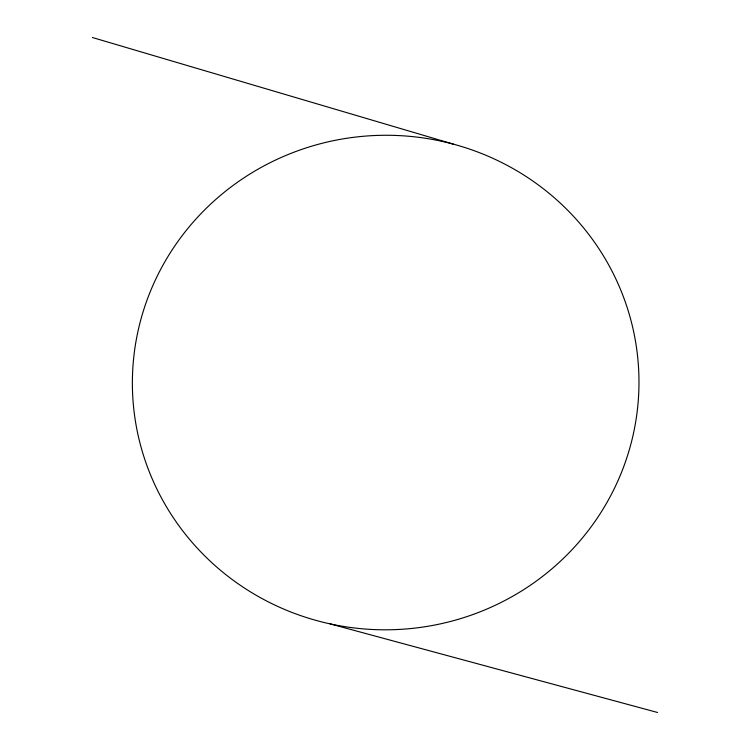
<?xml version="1.0" encoding="UTF-8"?>
<svg xmlns="http://www.w3.org/2000/svg" width="750" height="750" viewBox="0 0 750 750"><rect width="100%" height="100%" fill="white"/><g stroke="black" fill="none" stroke-linecap="round" stroke-linejoin="round"><path stroke-width="1.12" d="M330.094 623.878L657.619 712.5M92.381 37.5L453.666 144.225M251.466 592.481A253.312 247.266 -2.1 0 0 638.822 390.703A253.312 247.266 -2.1 0 0 266.737 164.428A253.312 247.266 -2.1 0 0 251.466 592.481"/></g></svg>
